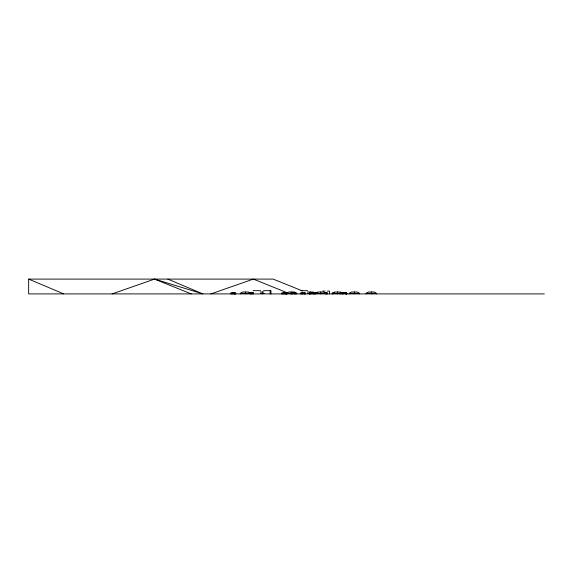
<?xml version="1.0" encoding="UTF-8"?>
<svg xmlns="http://www.w3.org/2000/svg" width="573" height="573" viewBox="0 0 573 573"><rect width="100%" height="100%" fill="white"/><g stroke="black" fill="none" stroke-linecap="round" stroke-linejoin="round"><path stroke-width="0.86" d="M240.316 293.906L240.316 293.34L242.594 291.994L248.317 291.994L250.559 293.34L250.559 293.906M315.53 293.34L317.8 291.994L323.53 291.994L325.772 293.34L315.53 293.34L315.53 293.906M332.412 293.906L332.412 293.34L334.682 291.994L340.412 291.994L341.902 292.889M349.286 293.906L349.286 293.34L351.564 291.994L357.287 291.994L359.529 293.34L359.529 293.906M366.168 293.906L366.168 293.34L368.446 291.994L374.169 291.994L376.411 293.34L376.411 293.906M112.122 293.906L154.545 279.094L202.892 293.906L167.803 279.094M210.95 293.906L253.366 279.094L287.603 292.918M544.35 293.906L28.65 293.906L28.65 279.094L273.156 279.094L302.501 290.941M253.116 290.676L260.55 290.676M263.508 290.676L270.943 290.676L270.943 293.906M300.918 290.676L307.594 290.676M322.764 291.084L325.185 291.084M327.362 291.084L329.611 291.084L329.611 293.906M260.178 291.994L263.795 291.994M307.264 291.994L312.994 291.994L314.484 292.889M310.294 292.824L317.191 292.824M311.698 292.925L313.746 293.075M325.027 292.925L327.176 293.075M334.41 292.925L333.307 293.075M346.379 292.925L344.996 293.075M248.847 293.075L253.574 293.075M317.17 293.075L309.721 293.075L309.721 293.906M324.784 293.075L327.427 293.075M334.41 293.075L332.254 293.075L332.254 293.906M342.912 293.075L346.844 293.075L346.765 293.906M240.316 293.34L250.559 293.34M260.694 293.34L264.11 293.34M307.615 293.34L310.237 293.34L310.237 293.906M332.412 293.34L340.985 293.34M349.286 293.34L359.529 293.34M366.168 293.34L376.411 293.34M154.545 279.094L191.224 293.906M28.65 279.094L63.739 293.906M371.354 291.994L371.411 293.906M354.479 291.994L354.537 293.906M337.597 291.994L337.655 293.906M320.715 291.994L320.773 293.906M310.179 291.994L310.237 293.34M291.729 291.994L291.786 293.34L286.536 293.34L288.813 291.994L294.543 291.994L296.778 293.34L296.778 293.906M262.384 291.994L262.441 293.906M245.502 291.994L245.559 293.906M346.708 293.075L346.708 293.906M346.285 292.925L346.336 293.906M346.235 293.906L346.235 292.824L340.083 292.824L340.083 293.906M345.92 292.925L345.97 293.906M345.254 292.824L345.254 293.906M344.617 293.075L343.313 293.075M343.514 292.824L343.514 293.906M342.912 292.824L342.912 293.906M342.496 292.824L342.496 293.906M341.773 292.824L341.773 293.906M340.563 292.824L340.563 293.906M332.97 293.075L332.97 293.906M327.355 293.075L327.355 293.906M326.861 293.075L326.861 293.906M326.417 293.075L326.417 293.906M326.13 293.075L326.13 293.906M325.801 293.075L325.772 293.906M316.962 293.075L314.799 292.925L314.763 293.906M315.236 292.824L315.236 293.906M314.742 293.075L314.649 293.906M313.868 293.075L313.868 293.906M313.159 293.906L313.016 293.075M312.93 293.075L312.93 293.906M311.203 293.075L311.246 293.906M309.807 293.075L309.807 293.906M305.595 293.906L305.595 293.075L300.273 293.075L300.273 293.906M305.337 293.075L305.402 293.906M304.872 293.075L301.735 293.075M304.714 293.075L304.643 293.906M304.406 292.925L304.421 293.906M304.141 293.075L304.141 293.906M303.224 293.075L303.224 293.906M302.515 293.075L302.515 293.906M302.286 292.925L302.308 293.906M301.505 293.075L301.505 293.906M301.319 293.075L301.319 293.906M295.997 293.906L295.962 293.075L290.919 293.075L290.919 293.906M295.847 293.075L295.847 293.906M295.066 293.075L295.066 293.906M294.945 293.075L292.896 293.075M294.357 293.075L294.357 293.906M294.214 292.925L294.128 293.906M291.12 293.075L291.199 293.906M291.005 293.075L291.005 293.906M287.016 293.906L287.016 293.075L281.701 293.075L281.701 293.906M286.822 293.075L286.822 293.906M286.765 293.075L286.765 293.906M286.299 293.075L283.162 293.075M286.142 293.075L286.142 293.906M286.063 293.075L286.063 293.906M285.834 292.925L285.848 293.906M285.569 293.075L285.569 293.906M284.559 292.925L284.645 293.906M283.943 293.075L283.943 293.906M283.735 293.906L283.714 292.925M282.74 293.075L282.74 293.906M282.081 293.075L282.081 293.906M270.184 290.676L270.184 293.906M253.445 293.075L250.308 293.075M253.209 293.075L253.209 293.906M252.98 292.925L252.994 293.906M252.714 293.075L252.714 293.906M251.791 293.075L251.791 293.906M251.089 293.075L251.089 293.906M250.859 292.925L250.881 293.906M235.797 293.906L235.797 293.075L230.482 293.075L230.482 293.906M235.546 293.075L235.546 293.906M235.073 293.075L231.943 293.075M234.916 293.075L234.916 293.906M234.844 293.075L234.844 293.906M234.608 292.925L234.629 293.906M234.343 293.075L234.343 293.906M233.34 292.925L233.426 293.906M232.724 293.075L232.724 293.906M232.509 293.906L232.488 292.925M231.707 293.075L231.707 293.906M231.521 293.075L231.521 293.906M310 293.906L310 293.075L309.921 293.906M292.445 293.906L292.445 293.075L292.402 293.906"/></g></svg>
